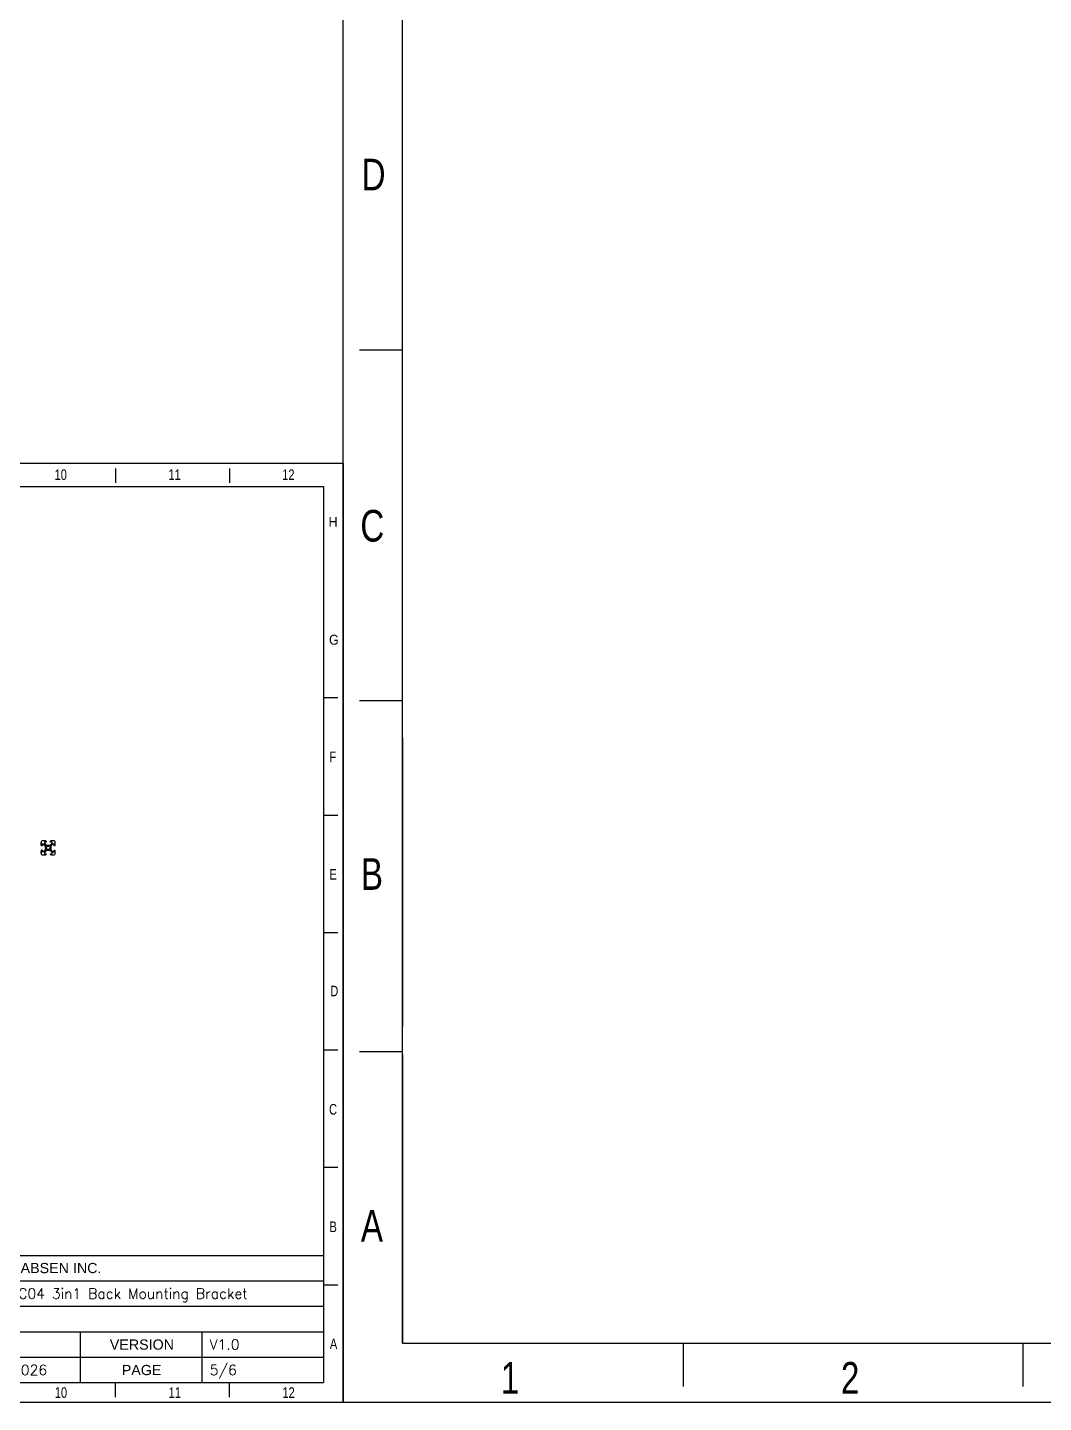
# Model space of a CAD drawing. Header units: millimetres. Extents: x 7531 to 19147, y 2539 to 6525.
# Drawn here: x 12903 to 14346, y 2539 to 4492 of the extents above; entities that cross this region are included whole.
import ezdxf

# ---------------------------------------------------------------- set-up
doc = ezdxf.new("R2010")
doc.units = ezdxf.units.MM
doc.linetypes.add('HIDDEN', pattern=[0.2, 0.1, -0.1])
for name, color, linetype in [('02___PRT_ALL_AXES', 7, 'Continuous'), ('DEFAULT_2', 8, 'HIDDEN'), ('DIM', 4, 'Continuous'), ('图框', 7, 'Continuous')]:
    doc.layers.add(name, color=color, linetype=linetype)
doc.styles.add('CKSTANDARD', font='arial.ttf')
doc.styles.add('Roamns', font='romans.shx')

# ---------------------------------------------------------------- blocks, each defined once
blk = doc.blocks.new('A$C7F980674')
at = {"layer": 'DIM'}
h = blk.add_hatch(color=0, dxfattribs=at)
h.paths.add_polyline_path([(0, 14.4), (17.5, 49.1), (32.4, 49.1), (48.6, 14.4), (37.9, 14.4), (34.5, 21.5), (15.2, 21.5), (11.8, 14.4)])
h.paths.add_polyline_path([(24.9, 41.7), (18.4, 28.2), (31.3, 28.2)], flags=16)
h = blk.add_hatch(color=0, dxfattribs=at)
edge = h.paths.add_edge_path()
edge.add_arc((102.7, 13.9), 4.01, 268.9922, 361.5919)
edge.add_arc((99.2, 13.9), 7.59, 1.2701, 51.0785)
edge.add_arc((307.9, 226.7), 290.6, 223.1995, 225.4213, ccw=False)
edge.add_arc((110, 42.4), 20.2, 160.183, 226.2535, ccw=False)
edge.add_line((91, 49.3), (102.8, 49.3))
edge.add_arc((108.3, 42.8), 8.43, 130.3455, 201.7414)
edge.add_arc((128.4, 54.8), 31.8, 208.35, 232.647)
edge.add_arc((94.7, 12), 22.7, 1.6073, 50.5833, ccw=False)
edge.add_arc((105.8, 11.6), 11.6, -89.3538, 5.2245, ccw=False)
edge.add_line((106, 0), (89.9, 0))
edge.add_line((89.9, 0), (89.9, 9.9))
edge.add_line((89.9, 9.9), (102.7, 9.9))
edge = h.paths.add_edge_path()
edge.add_arc((171.8, 36), 5.59, 4.2423, 157.3807)
edge.add_line((166.6, 38.1), (166.6, 14.7))
edge.add_line((166.6, 14.7), (158.3, 14.7))
edge.add_line((158.3, 14.7), (158.3, 49))
edge.add_line((158.3, 49), (166.6, 49))
edge.add_line((166.6, 49), (166.6, 44.5))
edge.add_arc((175.1, 37.2), 11.2, 0.8903, 139.1292, ccw=False)
edge.add_line((186.2, 37.4), (186.2, 14.6))
edge.add_line((186.2, 14.6), (177.3, 14.6))
edge.add_line((177.3, 14.6), (177.3, 36.4))
edge = h.paths.add_edge_path(flags=16)
edge.add_arc((136.4, 32.8), 9.44, 49.484, 192.8466)
edge.add_line((127.2, 30.7), (142.6, 40))
edge = h.paths.add_edge_path()
edge.add_arc((138.3, 35.1), 13, 229.4307, 313.9876)
edge.add_line((147.3, 25.7), (151.6, 19.1))
edge.add_arc((136.9, 38.4), 24.3, 268.4243, 307.2636, ccw=False)
edge.add_arc((136.2, 31.8), 17.7, 90, 270, ccw=False)
edge.add_arc((137, 31.5), 17.9, 25.5591, 92.5335, ccw=False)
edge.add_line((153.1, 39.3), (129.9, 25.2))
at = {"layer": '图框'}
h = blk.add_hatch(color=30, dxfattribs=at)
edge = h.paths.add_edge_path(flags=0)
edge.add_line((64.3, 49.2), (64.3, 38.8))
edge.add_arc((68.1, 31.9), 7.85, -180, 118.4785, ccw=False)
edge.add_line((60.2, 31.9), (60.2, 60.6))
edge.add_line((60.2, 60.6), (50.4, 60.6))
edge.add_line((50.4, 60.6), (50.4, 31.9))
edge.add_arc((68.1, 31.9), 17.7, 180, 462.2223)
at = {"layer": '图框', "color": 7, "linetype": 'Continuous'}
for p, q in [((0, 14.4), (17.5, 49.1)), ((17.5, 49.1), (32.4, 49.1)), ((32.4, 49.1), (48.6, 14.4)), ((91, 49.3), (102.8, 49.3)), ((158.3, 49), (166.6, 49)), ((158.3, 14.7), (158.3, 49)), ((166.6, 49), (166.6, 44.5)), ((24.9, 41.7), (18.4, 28.2)), ((31.3, 28.2), (24.9, 41.7)), ((127.2, 30.7), (142.6, 40)), ((153.1, 39.3), (129.9, 25.2)), ((166.6, 38.1), (166.6, 14.7)), ((177.3, 14.6), (177.3, 36.4)), ((186.2, 37.4), (186.2, 14.6)), ((15.2, 21.5), (11.8, 14.4)), ((34.5, 21.5), (15.2, 21.5)), ((18.4, 28.2), (31.3, 28.2)), ((37.9, 14.4), (34.5, 21.5)), ((147.3, 25.7), (151.6, 19.1)), ((11.8, 14.4), (0, 14.4)), ((48.6, 14.4), (37.9, 14.4)), ((89.9, 9.9), (102.7, 9.9)), ((89.9, 0), (89.9, 9.9)), ((106, 0), (89.9, 0)), ((166.6, 14.7), (158.3, 14.7)), ((186.2, 14.6), (177.3, 14.6))]:
    blk.add_line(p, q, dxfattribs=at)
at = {"layer": '图框', "color": 30}
for p, q in [((60.2, 60.6), (50.4, 60.6)), ((50.4, 60.6), (50.4, 31.9)), ((60.2, 31.9), (60.2, 60.6)), ((64.3, 49.2), (64.3, 38.8))]:
    blk.add_line(p, q, dxfattribs=at)
at = {"layer": '图框', "color": 30, "linetype": 'Continuous'}
for p, q in [((50.4, 60.6), (60.2, 60.6)), ((50.4, 31.9), (50.4, 60.6)), ((60.2, 60.6), (60.2, 31.9)), ((64.3, 38.8), (64.3, 49.2))]:
    blk.add_line(p, q, dxfattribs=at)
at = {"layer": '图框', "color": 30}
for radius, end in [(17.7, 102.2223), (7.85, 118.4785)]:
    blk.add_arc((68.1, 31.9), radius, 180, end, dxfattribs=at)
at = {"layer": '图框', "color": 30, "linetype": 'Continuous'}
for radius, end in [(17.7, 102.2223), (7.85, 118.4785)]:
    blk.add_arc((68.1, 31.9), radius, 180, end, dxfattribs=at)
at = {"layer": '图框', "color": 7, "linetype": 'Continuous'}
for centre, radius, start, end in [((110, 42.4), 20.2, 160.183, 226.2535), ((108.3, 42.8), 8.43, 130.3455, 201.7414), ((136.2, 31.8), 17.7, 90, 270), ((137, 31.5), 17.9, 25.5591, 92.5335), ((175.1, 37.2), 11.2, 0.8903, 139.1292), ((128.4, 54.8), 31.8, 208.35, 232.647), ((136.4, 32.8), 9.44, 49.484, 192.8466), ((171.8, 36), 5.59, 4.2423, 157.3807), ((307.9, 226.7), 290.6, 223.1995, 225.4213), ((99.2, 13.9), 7.59, 1.2701, 51.0785), ((94.7, 12), 22.7, 1.6073, 50.5833), ((138.3, 35.1), 13, 229.4307, 313.9876), ((136.9, 38.4), 24.3, 268.4243, 307.2636), ((102.7, 13.9), 4.01, 268.9922, 1.5919), ((105.8, 11.6), 11.6, 270.6462, 5.2245)]:
    blk.add_arc(centre, radius, start, end, dxfattribs=at)
blk = doc.blocks.new('standard template')
for p, q in [((3074, 30739), (3074, 30336)), ((6246, 30728), (6246, 30325)), ((9418, 30728), (9418, 30325)), ((12589, 30728), (12589, 30325)), ((15761, 30728), (15761, 30325)), ((18933, 30728), (18933, 30325)), ((22104, 30728), (22104, 30325)), ((25276, 30728), (25276, 30325)), ((28448, 30728), (28448, 30325)), ((31619, 30728), (31619, 30325)), ((34791, 30728), (34791, 30325)), ((456, 27607), (54, 27607)), ((456, 24334), (54, 24334)), ((37812, 24334), (37409, 24334)), ((456, 21062), (54, 21062)), ((37812, 21062), (37409, 21062)), ((456, 17790), (54, 17790)), ((37812, 17790), (37409, 17790)), ((456, 14517), (54, 14517)), ((37812, 14517), (37409, 14517)), ((456, 11245), (54, 11245)), ((37812, 11245), (37409, 11245)), ((456, 10901), (456, 8211)), ((456, 8211), (456, 10446)), ((456, 6313), (456, 10291)), ((23857, 8796), (37409, 8796)), ((23857, 8093), (37409, 8093)), ((27246, 8093), (27246, 5254)), ((456, 7973), (54, 7973)), ((37812, 7973), (37409, 7973)), ((456, 7944), (456, 5254)), ((23857, 7383), (37409, 7383)), ((23857, 6674), (37409, 6674)), ((30633, 6674), (30633, 5254)), ((34021, 6674), (34021, 5254)), ((23857, 5964), (37409, 5964)), ((456, 5254), (37409, 5254)), ((3074, 5254), (3074, 4851)), ((6246, 4851), (6246, 5254)), ((9418, 4851), (9418, 5254)), ((12589, 4851), (12589, 5254)), ((15761, 4851), (15761, 5254)), ((18933, 4851), (18933, 5254)), ((22104, 4851), (22104, 5254)), ((25276, 4851), (25276, 5254)), ((28448, 4851), (28448, 5254)), ((31619, 4851), (31619, 5254)), ((34791, 4851), (34791, 5254))]:
    blk.add_line(p, q)
at = {"color": 7}
for p, q in [((23857, 8796), (23857, 5964)), ((28856, 8796), (31734, 8796)), ((23857, 5964), (23857, 5254))]:
    blk.add_line(p, q, dxfattribs=at)
blk.add_lwpolyline([(37963, 4700), (-97, 4700), (-97, 30879), (37963, 30879)], close=True)
for points in [[(456, 6674), (456, 5964), (456, 5254), (456, 30226), (37409, 30226), (37409, 5254)], [(456, 9631), (456, 8921), (456, 8211)]]:
    blk.add_lwpolyline(points, dxfattribs=at)
at = {"color": 0, "xscale": 8.255519999999997, "yscale": 8.255519999999997, "zscale": 8.255519999999997}
blk.add_blockref('A$C7F980674', (26192, 8195), dxfattribs=at)
at = {"style": 'CKSTANDARD'}
for s, height, width, p in [('1', 295, 0.75, (1055, 30416)), ('2', 295, 0.75, (4545, 30408)), ('3', 295, 0.75, (7716, 30408)), ('4', 295, 0.75, (10888, 30408)), ('5', 295, 0.75, (14060, 30408)), ('6', 295, 0.75, (17231, 30408)), ('7', 295, 0.75, (20403, 30408)), ('8', 295, 0.75, (23575, 30408)), ('9', 295, 0.75, (26746, 30408)), ('10', 294.8, 0.75, (29918, 30408)), ('11', 294.8, 0.75, (33090, 30408)), ('12', 294.8, 0.75, (36261, 30408)), ('H', 276, 0.9, (37555, 29102)), ('H', 276, 0.9, (47, 29097)), ('G', 276, 0.9, (50, 25816)), ('G', 276, 0.9, (37567, 25817)), ('F', 295, 0.75, (37578, 22543)), ('F', 295, 0.75, (69, 22532)), ('E', 295, 0.75, (62, 19285)), ('E', 295, 0.75, (37578, 19270)), ('D', 295, 0.75, (74, 16009)), ('D', 295, 0.75, (37601, 16020)), ('C', 295, 0.75, (62, 12732)), ('C', 295, 0.75, (37567, 12723)), ('B', 295, 0.75, (67, 9483)), ('B', 295, 0.75, (37578, 9450)), ('A', 295, 0.75, (67, 6202)), ('A', 295, 0.75, (37590, 6188)), ('1', 295, 0.75, (1373, 4783)), ('2', 295, 0.75, (4545, 4783)), ('3', 295, 0.75, (7722, 4830)), ('4', 295, 0.75, (10894, 4830)), ('5', 295, 0.75, (14066, 4830)), ('6', 295, 0.75, (17237, 4830)), ('7', 295, 0.75, (20409, 4830)), ('8', 295, 0.75, (23581, 4830)), ('9', 295, 0.75, (26752, 4830)), ('10', 294.8, 0.75, (29924, 4830)), ('11', 294.8, 0.75, (33096, 4830)), ('12', 294.8, 0.75, (36267, 4830))]:
    blk.add_text(s, height=height, dxfattribs=dict(at, width=width)).set_placement(p)
at = {"char_height": 284.52, "attachment_point": 1, "style": 'Roamns'}
for s, insert, width in [('{\\fArial|b0|i0|c0|p34;ABSEN INC.}', (28972, 8590), 3912.01), ('{\\fArial|b0|i0|c0|p34;PAGE TITLE}', (24469, 7876), 3912.01), ('{\\fArial|b0|i0|c0|p34;PROJECT NAME}', (24075, 7170), 3305.73), ('{\\fArial|b0|i0|c0|p34;DRAWN BY}', (24469, 6457), 3912.01), ('{\\fArial|b0|i0|c0|p34;VERSION}', (31457, 6457), 3912.01), ('{\\fArial|b0|i0|c0|p34;DATE}', (25008, 5747), 3912.01), ('{\\fArial|b0|i0|c0|p34;PAGE}', (31791, 5747), 3912.01)]:
    blk.add_mtext(s, dxfattribs=dict(at, insert=insert, width=width))
at = {"style": 'Roamns'}
for tag, p in [('PAGE_NAME', (27466, 7594)), ('PROJECT_NAME', (27466, 6884)), ('DRAWN_NAME', (27466, 6174)), ('VERSION', (34241, 6174)), ('SELECT_DATA', (27466, 5464)), ('PAGE_NUMBER', (34241, 5464))]:
    blk.add_attdef(tag, p, '', height=285, dxfattribs=at)
blk = doc.blocks.new('55555555')
at = {"color": 30, "linetype": 'Continuous', "true_color": 0xf26722}
for p, q in [((2651.54, 8590.83), (2651.54, 8585.93)), ((2654.98, 8587.83), (2651.54, 8587.82)), ((2651.54, 8578.73), (2651.54, 8573.83)), ((2654.98, 8576.83), (2651.54, 8576.83)), ((2657.94, 8592.33), (2653.04, 8592.33)), ((2657.64, 8585.16), (2654.98, 8587.83)), ((2654.98, 8576.83), (2657.64, 8579.49)), ((2656.04, 8590.53), (2656.04, 8588.89)), ((2658.44, 8590.53), (2656.04, 8590.53)), ((2656.04, 8588.89), (2658.7, 8586.23)), ((2658.7, 8578.43), (2656.04, 8575.76)), ((2656.04, 8575.76), (2656.04, 8574.13)), ((2657.64, 8579.49), (2657.64, 8585.16)), ((2657.94, 8592.33), (2657.94, 8591.83)), ((2657.94, 8591.83), (2658.44, 8591.83)), ((2658.44, 8591.83), (2658.44, 8590.53)), ((2658.7, 8586.23), (2664.38, 8586.23)), ((2664.38, 8578.43), (2658.7, 8578.43)), ((2664.38, 8586.23), (2667.04, 8588.89)), ((2667.04, 8575.76), (2664.38, 8578.43)), ((2664.64, 8590.53), (2664.64, 8591.83)), ((2664.64, 8591.83), (2665.14, 8591.83)), ((2667.04, 8590.53), (2664.64, 8590.53)), ((2665.14, 8591.83), (2665.14, 8592.33)), ((2670.04, 8592.33), (2665.14, 8592.33)), ((2668.1, 8587.83), (2665.44, 8585.16)), ((2665.44, 8585.16), (2665.44, 8579.49)), ((2665.44, 8579.49), (2668.1, 8576.83)), ((2667.04, 8588.89), (2667.04, 8590.53)), ((2667.04, 8574.13), (2667.04, 8575.76)), ((2669.74, 8587.83), (2668.1, 8587.83)), ((2668.1, 8576.83), (2669.74, 8576.83)), ((2669.74, 8585.43), (2669.74, 8587.83)), ((2671.04, 8585.43), (2669.74, 8585.43)), ((2669.74, 8579.23), (2671.04, 8579.23)), ((2669.74, 8576.83), (2669.74, 8579.23)), ((2671.54, 8585.93), (2671.04, 8585.93)), ((2671.04, 8585.93), (2671.04, 8585.43)), ((2671.04, 8579.23), (2671.04, 8578.73)), ((2671.04, 8578.73), (2671.54, 8578.73)), ((2671.54, 8585.93), (2671.54, 8590.83)), ((2671.54, 8573.83), (2671.54, 8578.73)), ((2653.04, 8572.33), (2657.94, 8572.33)), ((2656.04, 8574.13), (2658.44, 8574.13)), ((2658.44, 8572.83), (2657.94, 8572.83)), ((2657.94, 8572.83), (2657.94, 8572.33)), ((2658.44, 8574.13), (2658.44, 8572.83)), ((2664.64, 8574.13), (2667.04, 8574.13)), ((2664.64, 8572.83), (2664.64, 8574.13)), ((2665.14, 8572.83), (2664.64, 8572.83)), ((2665.14, 8572.33), (2665.14, 8572.83)), ((2665.14, 8572.33), (2670.04, 8572.33))]:
    blk.add_line(p, q, dxfattribs=at)
blk.add_circle((2661.54, 8582.33), 2.5, dxfattribs=at)
for centre, start, end in [((2653.04, 8590.83), 90, 180), ((2670.04, 8590.83), 0, 90), ((2653.04, 8573.83), 180, 270), ((2670.04, 8573.83), 270, 0)]:
    blk.add_arc(centre, 1.5, start, end, dxfattribs=at)
at = {"layer": '02___PRT_ALL_AXES', "color": 30, "linetype": 'HIDDEN', "true_color": 0xf26722}
for p, q in [((2651.54, 8585.93), (2651.54, 8587.83)), ((2653.34, 8587.83), (2651.54, 8587.83)), ((2651.54, 8576.83), (2651.54, 8578.73)), ((2653.34, 8576.83), (2651.54, 8576.83)), ((2653.34, 8576.83), (2653.34, 8576.83)), ((2654.98, 8587.83), (2657.64, 8585.16)), ((2657.1, 8587.83), (2654.98, 8587.83)), ((2657.64, 8579.49), (2654.98, 8576.83)), ((2657.1, 8576.83), (2654.98, 8576.83)), ((2657.1, 8587.83), (2657.64, 8587.29)), ((2657.64, 8577.36), (2657.1, 8576.83)), ((2657.64, 8577.36), (2657.64, 8587.29)), ((2657.64, 8585.33), (2665.6, 8585.33)), ((2657.64, 8579.33), (2665.6, 8579.33)), ((2665.6, 8585.33), (2665.44, 8585.16)), ((2665.44, 8585.16), (2665.44, 8579.49)), ((2665.44, 8579.49), (2665.6, 8579.33))]:
    blk.add_line(p, q, dxfattribs=at)
at = {"layer": '02___PRT_ALL_AXES', "color": 30, "linetype": 'Continuous', "true_color": 0xf26722}
for p, q in [((2652.04, 8585.93), (2651.54, 8585.93)), ((2652.04, 8578.73), (2651.54, 8578.73)), ((2652.04, 8585.93), (2652.04, 8585.43)), ((2653.34, 8585.43), (2652.04, 8585.43)), ((2652.04, 8579.23), (2652.04, 8578.73)), ((2653.34, 8579.23), (2652.04, 8579.23)), ((2653.34, 8587.83), (2653.34, 8585.43)), ((2653.34, 8579.23), (2653.34, 8576.83))]:
    blk.add_line(p, q, dxfattribs=at)
at = {"layer": '02___PRT_ALL_AXES', "color": 30, "linetype": 'HIDDEN', "true_color": 0xf26722}
blk.add_circle((2661.54, 8582.33), 2.5, dxfattribs=at)
at = {"layer": 'DEFAULT_2', "color": 30, "linetype": 'HIDDEN', "true_color": 0xf26722}
for p, q in [((2651.54, 8590.28), (2651.64, 8590.28)), ((2651.54, 8589.83), (2651.74, 8589.83)), ((2651.54, 8589.76), (2651.74, 8589.76)), ((2651.54, 8589.63), (2651.74, 8589.63)), ((2651.54, 8589.51), (2651.74, 8589.51)), ((2651.54, 8589.44), (2651.74, 8589.44)), ((2651.54, 8589.38), (2651.74, 8589.38)), ((2651.54, 8589.31), (2651.74, 8589.31)), ((2651.54, 8589.12), (2651.74, 8589.12)), ((2651.54, 8589.08), (2651.64, 8589.08)), ((2651.54, 8589), (2651.74, 8589)), ((2651.54, 8588.87), (2651.74, 8588.87)), ((2651.54, 8588.8), (2651.74, 8588.8)), ((2651.54, 8588.74), (2651.74, 8588.74)), ((2651.54, 8588.68), (2651.74, 8588.68)), ((2651.54, 8588.61), (2651.74, 8588.61)), ((2651.54, 8588.55), (2651.74, 8588.55)), ((2651.54, 8588.48), (2651.74, 8588.48)), ((2651.54, 8588.42), (2651.74, 8588.42)), ((2651.54, 8588.36), (2651.74, 8588.36)), ((2651.54, 8588.33), (2651.64, 8588.33)), ((2651.54, 8588.29), (2651.74, 8588.29)), ((2651.54, 8588.23), (2651.74, 8588.23)), ((2651.54, 8588.17), (2651.74, 8588.17)), ((2651.54, 8588.04), (2651.74, 8588.04)), ((2653.34, 8587.83), (2651.54, 8587.83)), ((2651.54, 8587.78), (2651.74, 8587.78)), ((2651.54, 8587.58), (2651.64, 8587.58)), ((2651.54, 8587.53), (2651.74, 8587.53)), ((2651.54, 8587.4), (2651.74, 8587.4)), ((2651.54, 8587.34), (2651.74, 8587.34)), ((2651.54, 8587.27), (2651.74, 8587.27)), ((2651.54, 8587.21), (2651.74, 8587.21)), ((2651.54, 8587.14), (2651.74, 8587.14)), ((2651.54, 8587.02), (2651.74, 8587.02)), ((2651.54, 8586.89), (2651.74, 8586.89)), ((2651.54, 8586.83), (2651.74, 8586.83)), ((2651.54, 8586.38), (2651.64, 8586.38)), ((2651.54, 8578.03), (2651.64, 8578.03)), ((2651.54, 8577.95), (2651.64, 8577.95)), ((2651.54, 8577.8), (2651.64, 8577.8)), ((2651.54, 8577.73), (2651.64, 8577.73)), ((2651.54, 8577.65), (2651.64, 8577.65)), ((2651.54, 8577.58), (2651.64, 8577.58)), ((2651.54, 8577.5), (2651.64, 8577.5)), ((2651.54, 8577.43), (2651.64, 8577.43)), ((2651.54, 8577.35), (2651.64, 8577.35)), ((2651.54, 8577.21), (2651.64, 8577.21)), ((2651.54, 8577.13), (2651.64, 8577.13)), ((2651.54, 8577.06), (2651.64, 8577.06)), ((2651.54, 8576.98), (2651.64, 8576.98)), ((2651.54, 8576.91), (2651.64, 8576.91)), ((2653.34, 8576.83), (2651.54, 8576.83)), ((2651.54, 8576.83), (2651.64, 8576.83)), ((2651.54, 8576.76), (2651.64, 8576.76)), ((2651.54, 8576.68), (2651.64, 8576.68)), ((2651.54, 8576.61), (2651.64, 8576.61)), ((2651.54, 8576.54), (2651.64, 8576.54)), ((2651.54, 8576.46), (2651.64, 8576.46)), ((2651.54, 8576.39), (2651.64, 8576.39)), ((2651.54, 8576.31), (2651.64, 8576.31)), ((2651.54, 8576.24), (2651.64, 8576.24)), ((2651.54, 8576.16), (2651.64, 8576.16)), ((2651.54, 8576.09), (2651.64, 8576.09)), ((2651.54, 8576.01), (2651.64, 8576.01)), ((2651.54, 8575.94), (2651.64, 8575.94)), ((2651.54, 8575.87), (2651.64, 8575.87)), ((2651.54, 8575.72), (2651.64, 8575.72)), ((2651.54, 8575.64), (2651.64, 8575.64)), ((2651.54, 8575.42), (2651.64, 8575.42)), ((2651.54, 8575.34), (2651.64, 8575.34)), ((2651.54, 8575.2), (2651.64, 8575.2)), ((2651.54, 8575.12), (2651.64, 8575.12)), ((2651.54, 8575.05), (2651.64, 8575.05)), ((2651.54, 8574.97), (2651.64, 8574.97)), ((2651.54, 8574.9), (2651.64, 8574.9)), ((2651.54, 8574.82), (2651.64, 8574.82)), ((2651.54, 8574.75), (2651.64, 8574.75)), ((2651.54, 8574.6), (2651.64, 8574.6)), ((2651.54, 8574.53), (2651.64, 8574.53)), ((2651.64, 8586.38), (2651.64, 8590.28)), ((2651.64, 8574.53), (2651.64, 8578.03)), ((2651.74, 8586.83), (2651.74, 8589.83)), ((2653.34, 8587.83), (2653.34, 8585.43)), ((2653.34, 8579.23), (2653.34, 8576.83))]:
    blk.add_line(p, q, dxfattribs=at)

msp = doc.modelspace()

# ---------------------------------------------------------------- block references
at = {"transparency": 33554595, "xscale": 0.1522643132630242, "yscale": 0.1522643132630242, "zscale": 0.1522643132630242}
msp.add_blockref('standard template', (13366.30824, 1823.35321), dxfattribs=at)
at = {"transparency": 33554595}
ref = msp.add_blockref('standard template', (11416.28029, 2299.44029), dxfattribs=dict(at, xscale=0.05097615323888361, yscale=0.05097615323888361, zscale=0.05097615323888361))
ref.add_attrib('PAGE_NAME', 'KLCOB C04 3in1 Back Mounting Bracket', (12816.38944, 2686.53579), dxfattribs={"height": 14.5037804, "style": 'Roamns'})
ref.add_attrib('SELECT_DATA', '8/15/2026', (12816.38944, 2577.99397), dxfattribs={"height": 14.50378, "style": 'Roamns'})
ref.add_attrib('VERSION', 'V1.0', (13161.75364, 2614.1746), dxfattribs={"height": 14.50378, "style": 'Roamns'})
ref.add_attrib('PAGE_NUMBER', '5/6', (13161.75364, 2577.99398), dxfattribs={"height": 14.50378, "style": 'Roamns'})
at = {"color": 6, "lineweight": 5}
msp.add_blockref('55555555', (10270.86298, -5255.47849), dxfattribs=at)

doc.saveas('drawing.dxf')
